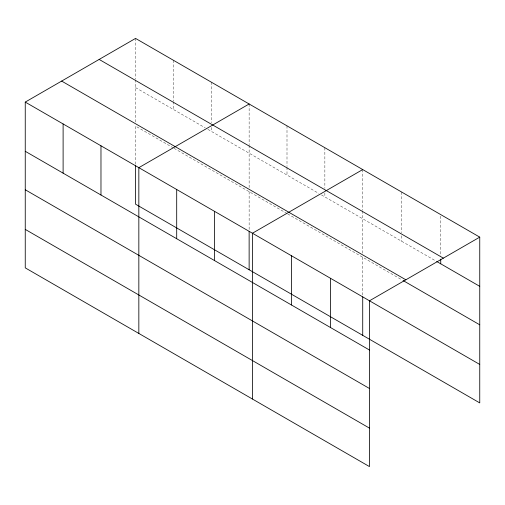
<?xml version="1.0" encoding="UTF-8"?>
<svg xmlns="http://www.w3.org/2000/svg" width="505" height="505" viewBox="0 0 505 505"><rect width="100%" height="100%" fill="white"/><g stroke="black" fill="none" stroke-linecap="round" stroke-linejoin="round"><path stroke-width="0.38" stroke-dasharray="2.52 1.89" d="M135.548 87.611L205.188 127.822M207.89 129.381L318.775 193.402M321.477 194.962L436.03 261.098M173.411 147.94L135.548 126.08L135.548 164.939M174.086 148.331L286.998 213.52M287.673 213.912L401.727 279.764M440.739 216.178L440.739 256.003M401.727 192.089L401.727 232.704M401.727 235.829L401.727 241.295M362.723 169.573L362.723 210.181M362.723 210.964L362.723 253.314M362.723 257.241L362.723 295.318M324.86 147.713L324.86 188.321M324.86 193.005L324.86 196.912M286.998 125.852L286.998 166.461M286.998 167.243L286.998 175.052M249.135 103.992L249.135 144.6M249.135 145.383L249.135 187.734M249.135 191.66L249.135 229.743M211.273 82.132L211.273 122.74M211.273 127.43L211.273 131.332M173.411 60.272L173.411 100.88M173.411 101.663L173.411 109.471M135.548 38.412L135.548 79.026M135.548 79.803L135.548 122.16"/><path stroke-width="0.76" d="M479.75 237.135L369.452 300.816L369.452 466.588L25.25 267.865L25.25 102.092L135.548 38.412L479.75 237.135L479.75 402.908L135.548 204.184L135.548 165.716M249.135 103.992L138.837 167.673L138.837 333.445M362.723 169.573L252.424 233.247L252.424 399.019M99.15 59.426L443.352 258.15M436.705 261.489L479.75 286.341M61.648 81.078L405.85 279.802M403.078 280.54L479.75 324.81M25.25 102.092L479.75 364.44M25.25 151.292L369.452 350.015M25.25 189.76L369.452 388.484M25.25 229.396L369.452 428.12M440.739 259.128L440.739 263.818M362.723 296.877L362.723 335.345M330.447 278.293L330.447 327.492M291.435 255.77L291.435 304.976M249.135 231.296L249.135 269.765M214.562 211.387L214.562 260.593M176.7 189.533L176.7 238.732M100.975 145.812L100.975 195.012M63.112 123.952L63.112 173.152"/></g></svg>
